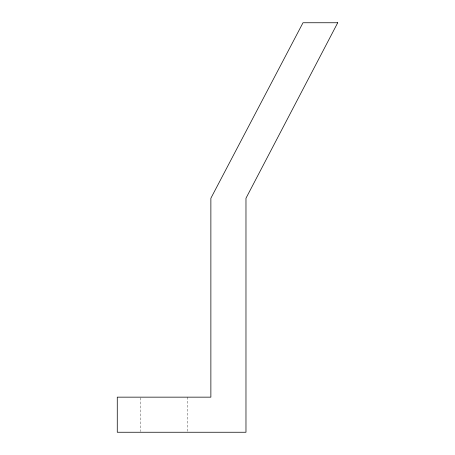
<?xml version="1.0" encoding="UTF-8"?>
<svg xmlns="http://www.w3.org/2000/svg" width="455" height="455" viewBox="0 0 455 455"><rect width="100%" height="100%" fill="white"/><g stroke="black" fill="none" stroke-linecap="round" stroke-linejoin="round"><path stroke-width="0.34" stroke-dasharray="2.27 1.71" d="M187.471 397.152L187.471 431.55M140.669 397.852L140.669 431.55"/><path stroke-width="0.68" d="M337.729 22.75L245.973 198.249L245.973 432.25L117.271 432.25L117.271 397.152L210.87 397.152L210.87 198.249L303.007 22.75L337.729 22.75"/></g></svg>
